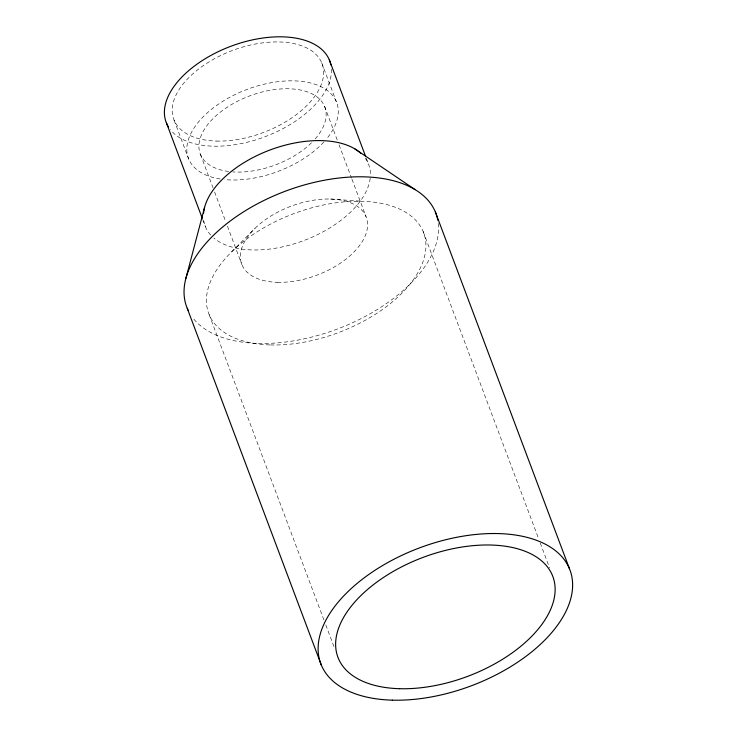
<?xml version="1.0" encoding="UTF-8"?>
<svg xmlns="http://www.w3.org/2000/svg" width="737" height="737" viewBox="0 0 737 737"><rect width="100%" height="100%" fill="white"/><g stroke="black" fill="none" stroke-linecap="round" stroke-linejoin="round"><path stroke-width="0.55" stroke-dasharray="3.69 2.76" d="M231.658 251.833L254.993 228.35M330.517 199.036L361.95 201.275M423.176 231.584L538.618 538.701M540.239 543.012L549.553 567.794M366.326 158.335L368.334 163.688M321.728 62.857L336.358 101.77M324.575 106.349L337.445 140.601M339.057 144.885L351.531 178.068M351.936 179.146L366.013 216.614M200.501 154.494L212.975 187.677M214.587 191.961L225.854 221.938M227.457 226.213L241.948 264.758M174.089 120.149L188.718 159.072M202.675 219.386L205.494 226.876M209.161 314.635L324.188 620.674M325.809 624.985L334.312 647.611M438.285 223.449A133.102 73.654 -20.6 0 1 338.698 328.527A133.102 73.654 -20.6 0 1 192.633 317.638M365.211 158.123A87.344 48.338 -20.6 0 1 370.37 176.318M370.195 178.243A87.344 48.338 -20.6 0 1 304.722 240.225A87.344 48.338 -20.6 0 1 213.813 238.005M210.681 234.983A87.344 48.338 -20.6 0 1 203.762 220.778M331.392 69.232A87.344 48.338 -20.6 0 1 264.703 136.833A87.344 48.338 -20.6 0 1 170.256 129.528M220.17 178.999A79.2 43.824 -20.6 0 1 199.322 120.988A79.2 43.824 -20.6 0 1 303.524 81.632A79.2 43.824 -20.6 0 1 326.648 138.786M323.875 141.965A79.2 43.824 -20.6 0 1 224.361 179.552M228.673 171.5A66.551 36.832 -20.6 0 1 209.087 122.876A66.551 36.832 -20.6 0 1 297.73 89.536A66.551 36.832 -20.6 0 1 315.104 138.98M311.53 142.757A66.551 36.832 -20.6 0 1 232.8 171.905M216.328 141.062A79.2 43.824 -20.6 0 0 323.294 68.384A79.2 43.824 -20.6 0 0 204.103 65.068A79.2 43.824 -20.6 0 0 216.328 141.062M270.396 344.944A114.797 63.529 -20.6 0 0 425.452 239.599A114.797 63.529 -20.6 0 0 252.662 234.79A114.797 63.529 -20.6 0 0 270.396 344.944M277.444 282.326A66.551 36.832 -20.6 0 0 367.33 221.257A66.551 36.832 -20.6 0 0 267.163 218.465A66.551 36.832 -20.6 0 0 277.444 282.326"/><path stroke-width="1.11" d="M185.835 278.586L204.582 207.383M355.031 149.003L415.088 189.621M435.364 211.998L569.452 568.715M329.328 59.909L365.524 156.198M166.488 123.097L202.279 218.318M187.226 308.287L321.304 665.014M188.101 310.24A133.102 73.654 -20.6 0 1 288.434 190.063A133.102 73.654 -20.6 0 1 437.815 220.216M203.532 213.279A87.344 48.338 -20.6 0 1 269.106 150.339A87.344 48.338 -20.6 0 1 360.752 153.204M168.414 126.875A87.344 48.338 -20.6 0 1 230.22 46.514A87.344 48.338 -20.6 0 1 330.867 64.957M392.305 700.15A133.102 73.654 -20.6 0 0 572.078 578.011A133.102 73.654 -20.6 0 0 371.752 572.428A133.102 73.654 -20.6 0 0 392.305 700.15M399.601 688.699A114.797 63.529 -20.6 0 0 554.657 583.354A114.797 63.529 -20.6 0 0 381.877 578.545A114.797 63.529 -20.6 0 0 399.601 688.699"/></g></svg>
